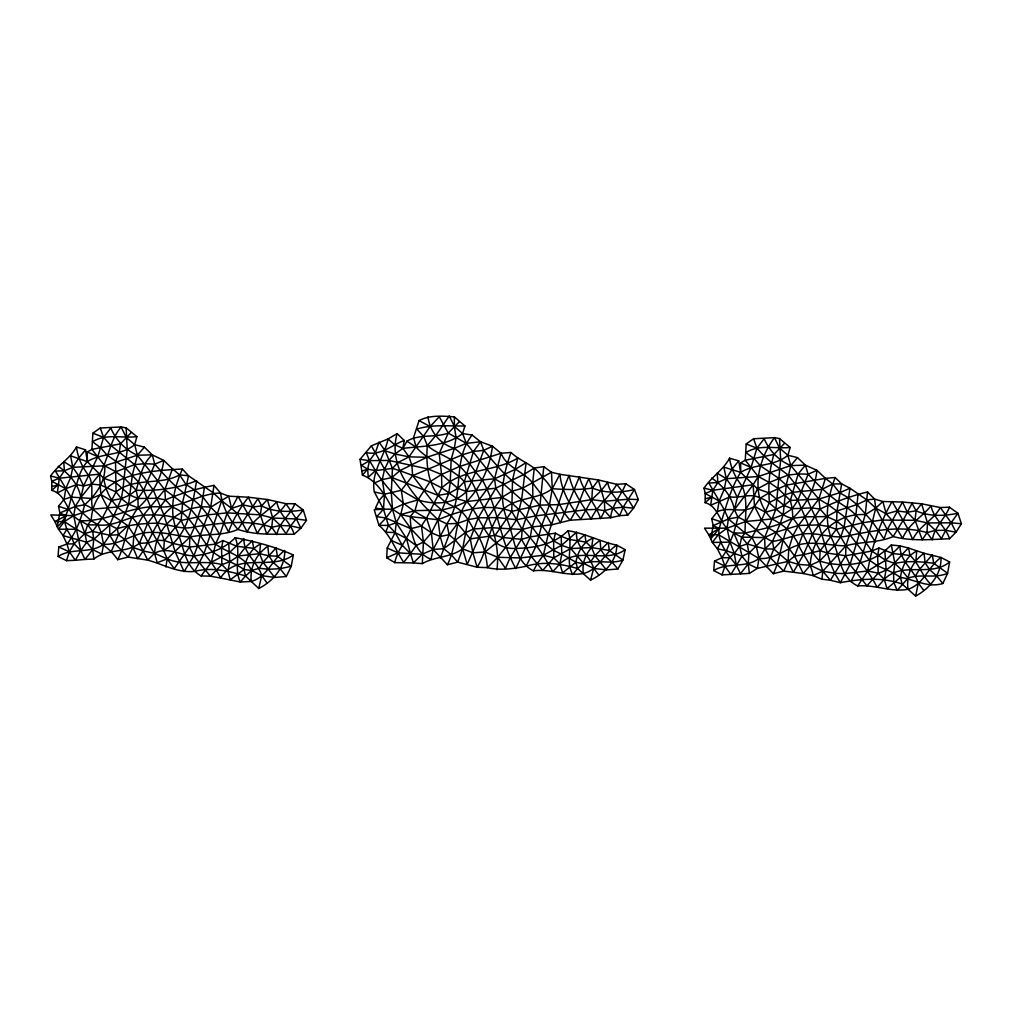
<?xml version="1.0" encoding="UTF-8"?>
<svg xmlns="http://www.w3.org/2000/svg" width="1012" height="1012" viewBox="0 0 1012 1012"><rect width="100%" height="100%" fill="white"/><g stroke="black" fill="none" stroke-linecap="round" stroke-linejoin="round"><path stroke-width="1.5" d="M949.547 538.726C945.613 526.43 933.519 518.776 931.04 505.798C921.919 517.183 908.384 524.077 902.628 538.384L892.091 520.358L886.259 513.906L875.759 508.125L866.841 499.941L849.979 488.239L841.642 483.862L835.14 477.525C828.221 496.285 823.92 517.372 830.776 536.79C840.137 553.02 838.493 576.688 857.695 585.961C874.659 584.405 891.192 592.475 908.068 589.288C924.133 584.013 928.396 566.404 941.021 557.473C941.552 574.399 929.876 588.377 915.645 596.106L908.068 589.288C905.892 575.145 912.495 561.407 924.07 553.273L941.021 557.473L949.61 561.951L947.611 573.285L942.855 583.519C927.751 588.136 914.57 579.547 900.414 577.371L893.583 573.007L877.404 565.657L869.346 560.155L844.071 527.163L836.241 520.75L826.715 516.588L804.856 516.841L792.864 518.22L780.1 523.95L768.007 527.695L745.085 533.058L733.776 532.957C719.19 527.176 720.506 507.063 705.162 502.648L705.2 493.527L704.048 488.138C711.347 477.044 723.163 470.049 729.563 458.196L738.697 460.852L740.695 472.338L757.444 488.859L768.981 492.882L784.085 505.494L792.282 508.707L811.535 507.885L820.062 509.087C835.178 501.813 851.244 495.88 867.537 491.958L874.57 499.068L882.818 501.509L902.502 502.041L921.603 503.786L940.3 507.556L949.433 507.189L957.934 513.274L961.4 523.748L956.024 532.211L949.547 538.726C930.787 539.447 911.673 541.458 893.153 536.562C877.999 543.153 861.604 541.344 845.918 545.772C833.129 545.987 820.542 542.381 807.753 543.482C789.992 543.583 777.38 560.18 758.962 558.46C745.667 568.63 727.704 561.926 713.713 570.54L714.548 561.091L721.948 557.701L729.361 557.738L734.295 553.463L739.608 546.417L741.695 537.119L745.085 533.058C744.87 517.676 748.197 501.193 742.492 486.658C735.901 478.372 730.93 468.796 729.563 458.196M459.296 421.751L448.215 433.085L439.195 453.604L441.548 474.489L441.814 487.923L426.545 518.169L421.447 526.012L410.859 528.669L385.939 518.017L376.78 516.651L383.472 509.162L374.212 509.719L378.943 525.304C390.619 535.158 395.553 549.946 403.725 562.381L410.48 553.627L406.47 538.447L396.299 522.723L392.479 509.188L391.29 492.174L392.466 468.417L385.205 450.808L379.019 442.155L375.376 452.693L369.494 460.65L361.512 465.393L367.66 469.176L375.477 470.605L392.466 468.417L399.841 470.681L429.885 481.788L441.814 487.923L457.31 498.84L466.798 501.522C482.825 518.258 486.19 549.465 515.437 548.453C534.159 547.96 554.133 544.62 567.884 530.731C584.822 533.185 600.065 541.635 616.789 545.19C616.865 561.42 604.227 573.551 590.515 580.142L577.574 568.516C560.926 563.747 542.976 560.977 526.088 566.277C513.438 568.782 500.029 570.616 487.417 567.643C486.177 553.855 482.344 539.94 473.502 529.023C468.657 520.573 463.901 511.098 454.628 506.81C429.303 497.461 425.457 469.176 427.304 445.622L435.767 435.603L449.29 415.894L454.375 426.406L462.598 433.553L472.111 435.033L480.536 441.776L483.774 450.327C478.512 464.28 473.894 478.549 466.38 491.516C454.11 504.457 434.022 505.064 417.981 499.877L403.333 504.166L392.479 509.188L383.472 509.162L374.351 491.946C370.556 472.25 384.459 457.095 388.026 438.955L397.121 433.642L404.218 440.435L402.877 448.379L394.958 454.008L388.823 460.435L384.585 469.214L382.232 479.637L384.509 494.21L383.472 509.162L388.469 525.456L395.135 532.603L402.257 545.291L410.48 553.627L413.377 562.938L422.308 563.608C434.844 556.347 450.504 557.713 462.623 548.833L470.302 538.89L478.246 517.802L495.829 488.176L524.052 474.362L534.273 468.05L543.786 466.646L551.464 472.262L559.876 474.299L598.37 479.954L616.776 484.331L625.821 483.711L634.461 489.53L638.306 499.561L633.601 508.15L627.744 515.133L619.622 515.665L610.653 517.727L570.161 520.219L551.704 524.823L532.008 526.936L522.179 529.466L491.541 527.707L473.502 529.023L465.065 532.843L443.699 548.706L433.187 549.478L422.181 554.26L413.377 562.938L394.794 562.634L386.685 557.764L387.216 548.061L395.135 532.603L396.299 522.723L400.689 514.551L403.333 504.166L401.334 490.263L384.585 469.214L371.379 445.837L388.026 438.955L394.402 444.521L402.877 448.379C423.244 445.849 445.584 446.785 462.598 433.553L464.925 425.963L454.363 416.868C442.699 416.033 429.708 414.857 419.069 420.612L413.528 437.677L416.261 447.253C429.43 462.509 450.96 466.405 464.356 481.737L466.38 491.516L466.798 501.522C454.021 520.522 457.563 544.582 447.43 564.747L433.187 549.478L423.446 542.027L410.859 528.669L400.689 514.551L392.479 509.188C385.812 495.842 376.995 480.624 362.422 475.109L360.032 459.334L371.379 445.837M583.393 573.513C581.23 559.889 588.731 547.53 600.129 540.534L600.824 549.668L605.303 556.296L611.83 561.913L617.877 568.997L622.873 560.104L625.188 549.668L616.789 545.19C604.101 552.856 599.167 569.743 583.393 573.513C566.695 576.511 550.275 568.592 533.463 570.819C513.729 561.167 514.779 536.436 506.822 518.916C498.334 497.36 503.483 473.54 510.959 452.465C520.826 461.851 535.323 465.178 542.634 477.525C555.563 489.403 558.067 507.531 570.161 520.219C578.7 507.392 581.913 492.338 588.857 478.79L592.513 488.05L591.792 499.624L580.825 519.08C570.098 506.101 561.711 491.402 559.876 474.299L552.299 488.707L549.478 504.925L541.698 525.506L535.98 546.316L526.088 566.277M274.631 577.435L261.716 575.638L251.621 570.502C244.297 555.626 227.814 553.134 215.505 544.114L204.184 525.506L190.888 509.264L164.792 489.669L137.354 455.223L134.685 444.66L136.898 436.627L126.133 427.861L121.111 426.963C109.46 440.84 108.512 459.41 99.53 474.135L100.795 494.514L107.867 508.239L113.306 515.842L127.942 525.709L139.403 543.343L147.676 560.129C163.21 564.253 177.96 573.235 194.62 571.388C211.571 566.922 229.142 571.122 245.536 575.967L258.73 588.491C273.151 581.204 285.257 567.441 284.726 550.49C272.165 559.345 267.535 576.764 251.28 581.457L240.325 582.014L220.489 578.016C210.85 556.398 189.99 542.521 181.173 520.383L182.653 502.382L188.548 475.779L182.388 469.024C147.259 470.871 93.623 474.109 91.194 520.623L87.627 524.861L84.907 533.463L74.116 543.823L69.347 551.806L66.488 560.661L58.089 556.473L58.721 547.011L66.956 544.026L74.116 543.823L80.808 550.553L84.97 559.421L93.876 559.041C106.829 548.327 126.209 553.577 139.403 543.343L147.954 542.875L157.05 540.281L164.361 540.509L172.419 543.317L189.408 547.1L215.505 544.114L222.956 540.547L236.808 546.265L253.784 548.365L259.591 553.69L263.006 562.28L274.631 577.435L286.295 576.524L291.241 566.34L293.303 554.993C274.998 546.695 254.935 541.483 235.201 537.688C224.373 549.048 209.13 554.222 193.849 555.879C180.604 555.714 167.511 545.999 154.558 553.324L147.676 560.129L128.144 557.081L117.683 559.674C104.944 540.585 82.048 534.678 64.49 521.446L54.914 521.61L50.777 514.893L73.737 515.703L92.687 509.112L117.152 507.05L128.549 504.267L137.898 498.473L143.679 490.263L154.76 464.154L152.243 454.856L144.425 447.14L134.685 444.66L126.247 437.475L121.111 426.963L100.264 427.975L92.889 433.174L91.915 449.391L104.755 465.798L115.798 471.744L124.096 477.968L136.152 490.213L137.898 498.473L138.189 507.809C125.678 522.85 126.563 542.862 117.683 559.674M942.855 583.519L936.505 575.79L929.8 569.857L925.132 562.9L924.07 553.273L908.51 548.036C898.618 556.84 892.053 569.731 878.176 573.184L866.968 585.809L849.966 564.709L845.64 555.752L845.918 545.772L855.861 515.285L858.075 493.945M251.28 581.457C249.572 567.454 256.327 554.133 267.826 546.252L268.838 555.803L273.455 562.697L280.084 568.681L286.295 576.524M746.198 443.977L745.262 460.22L758.241 476.525L769.272 482.433L778.051 488.48L790.334 500.447L792.282 508.707L792.864 518.22C780.771 534.741 782.074 555.778 773.358 573.703L758.962 558.46L718.305 534.589L708.754 534.804L704.529 528.163L727.008 528.175L745.92 521.484L771.739 518.979L783.149 514.741L792.282 508.707L797.861 500.257L808.107 474.211L805.4 465.14L797.481 457.614L787.893 455.261L779.582 448.139L774.458 437.639L753.573 438.753L746.198 443.977L756.951 448.177L764.199 456.159L772.371 463.23L788.158 475.045L807.412 499.713L818.898 524.924L830.46 563.216L834.736 573.298L840.352 582.672C860.896 578.788 881.958 577.017 902.135 584L908.068 589.288M908.068 578.194L897.176 590.401L893.786 582.292L893.583 573.007L894.874 563.444C907.992 560.484 920.629 561.723 933.709 563.241L947.611 573.285C934.81 578.851 920.642 573.412 908.068 578.194L901.907 570.199L894.874 563.444L885.626 560.243L871.787 551.034L859.466 533.45L845.703 517.701L828.398 504.811L818.822 499.055L790.777 465.596L787.893 455.261L790.144 447.443C775.281 448.986 759.544 444.015 745.882 452.566L754.244 458.752L760.29 465.735L778.683 478.259L786.261 485.153L792.573 492.3L797.861 500.257L816.102 543.166L820.137 550.73L819.644 561.04L822.807 571.198L830.359 580.268L840.352 582.672L849.966 564.709L865.285 514.64L867.537 491.958M293.303 554.993C271.191 571.438 238.124 551.009 220.489 578.016L210.369 576.182L193.849 555.879L189.408 547.1L189.94 537.056L194.57 526.872L201.274 507.151L204.513 486.886L188.548 475.779L179.63 474.894C159.858 485.798 134.685 476.854 116.038 491.921L102.49 517.727L92.649 531.389L84.907 533.463L80.239 520.674C66.122 514.362 67.209 494.564 51.764 490.377L51.764 481.282L50.6 475.969C57.975 465.077 69.992 458.626 76.52 446.975L85.577 449.834L87.31 461.624L103.73 478.322L115.254 482.205L129.764 495.02L137.898 498.473L157.176 498.283L165.475 499.915C180.92 493.173 197.454 488.492 214 485.368L220.616 493.097L228.699 496.171L248.357 497.208L267.358 499.511L285.915 503.672L294.871 503.736L303.233 509.985L306.497 520.332L300.868 528.239L294.125 534.285C275.378 533.931 256.112 535.588 237.934 529.44C222.539 536.208 206.005 533.514 189.94 537.056C177.264 536.322 165.007 531.869 152.23 532.502C134.9 531.098 121.086 545.316 103.553 544.329C90.03 554.146 72.004 547.365 58.089 556.473M773.358 573.703L783.705 571.097L788.07 561.382L788.791 548.795L792.864 535.791L798.354 525.481L818.822 499.055L825.45 478.36L816.962 470.34L805.4 465.14L790.777 465.596L758.241 476.525L726.325 478.689L717.875 482.534L708.881 483.053L724.212 509.631L728.412 518.966L745.085 533.058L751.954 537.423L756.268 545.961L758.962 558.46L757.33 568.39L749.399 573.412L722.037 574.867L713.713 570.54M949.433 507.189C945.006 518.814 934.278 527.024 932.318 539.851L926.954 532.628L927.523 522.938L921.603 503.786L916.075 510.82L915.063 520.282L922.248 539.826L926.954 532.628L935.442 530.389L945.689 530.301L956.024 532.211L951.217 522.812L940.3 507.556C933.355 520.446 918.63 526.215 912.799 539.598L908.207 529.365L892.129 501.446C879.807 522.85 871.876 546.569 867.701 570.97L857.695 585.961M496.955 569.718C500.029 544.962 491.351 520.763 479.448 499.511C475.248 487.215 469.492 475.349 459.815 466.393C450.53 457.082 437.26 454.11 427.304 445.622L423.8 436.716L416.893 429.05C432.693 424.167 448.822 426.254 464.925 425.963M790.144 447.443L779.506 438.538L774.458 437.639C757.254 460.776 749.323 496.626 771.739 518.979C783.465 524.342 792.725 532.894 798.506 544.507C802.541 555.386 811.725 563.709 813.028 575.6L821.934 579.231L830.359 580.268L845.64 555.752L871.787 551.034L878.973 548.049L893.014 553.564L910.028 555.474C919.048 563.583 922.021 576.132 931.23 584.645M136.898 436.627C122.022 438.538 106.247 433.174 92.547 441.763L100.909 447.987L106.956 454.995L124.957 467.746L138.593 482.129L143.679 490.263L164.361 540.509L163.704 550.389L167.195 558.89L174.228 568.605L189.408 547.1M749.399 573.412L748.197 563.912L748.969 553.096L747.223 544.001L741.695 537.119L733.776 532.957L737.976 517.221L745.136 510.162L754.13 496.108L757.444 488.859L769.272 482.433L788.158 475.045L798.202 473.932L808.107 474.211L816.962 470.34C815.09 488.606 805.868 505.469 792.864 518.22C778.785 516.601 773.067 501.863 760.24 498.144C750.461 492.452 740.189 498.701 730.082 496.791L710.664 505.266L712.84 490.276L717.875 482.534L717.166 473.186L726.325 478.689L732.675 487.683L737.318 497.537L734.396 509.668L728.412 518.966L727.008 528.175L730.031 542.053L734.295 553.463L736.281 565.038L740.48 573.766L748.197 563.912L742.011 556.17L739.608 546.417L733.776 532.957L726.401 550.768L721.948 557.701L724.908 566.151L730.879 574.55L742.011 556.17L748.969 553.096L764.629 537.587L775.787 532.261L798.354 525.481L818.898 524.924L828.271 526.48L836.329 529.301L862.958 522.673L881.819 520.079L915.063 520.282L927.523 522.938L951.217 522.812L961.4 523.748M472.111 435.033C451.301 460.966 465.507 496.791 446.861 523.824L449.1 534.703L455.451 540.206L462.623 548.833L472.895 552.805L485.014 551.957L497.714 557.283L505.469 568.339L510.099 557.751L521.458 539.295L522.179 529.466L532.894 497.626L532.654 482.99L534.273 468.05M126.133 427.861L127.234 449.239L123.009 488.48L121.377 498.676L109.638 525.127L109.751 535.221L114.343 543.001L128.144 557.081L132.939 547.403L133.824 535.74L137.796 524.507L143.438 515.133L164.792 489.669L172.495 468.809L163.754 460.422L152.243 454.856L137.354 455.223L104.755 465.798L72.801 467.316L64.363 470.795L55.42 471.061L70.966 497.107L75.255 506.455L91.194 520.623L98.037 524.899C113.976 527.125 127.74 516.5 143.438 515.133C156.164 514.716 169.523 514.374 181.173 520.383L208.08 514.83L227.219 512.869L260.362 514.855L272.721 518.03L296.402 518.954L306.497 520.332M104.755 465.798C105.88 481.396 95.862 494.982 84.666 504.748C81.137 518.739 76.14 532.666 66.956 544.026L69.347 551.806L75.343 560.281L84.97 559.421L92.687 549.579L93.774 539.345L92.649 531.389L87.627 524.861L80.239 520.674C108.044 522.116 132.888 504.406 160.668 506.961C180.844 508.087 200.54 492.97 220.616 493.097C222.298 506.43 229.231 519.308 237.934 529.44L257.87 498.726L261.653 505.899L260.362 514.855L266.751 534.121L271.76 527.239L272.721 518.03L267.358 499.511L261.653 505.899L252.886 506.961L242.602 504.798L231.584 508.391L227.219 512.869L219.857 534.703L215.505 544.114L211.445 562.179L201.097 575.929C183.336 565.872 183.804 543.583 175.493 527.277C169.156 507.897 174.444 487.101 182.388 469.024M915.86 560.876L916.733 551.11C906.638 555.778 902.034 566.973 900.414 577.371L902.135 584M201.097 575.929L210.369 576.182L221.868 564.645L229.825 561.685L238.592 555.942L259.591 553.69L260.527 544.089C250.609 548.555 245.726 559.294 243.993 569.49L245.536 575.967L240.325 582.014C233.494 567.972 241.425 552.248 235.201 537.688M422.308 563.608L423.446 542.027L421.447 526.012L410.328 516.626L400.689 514.551L414.983 510.63L441.738 510.099L454.628 506.81L466.798 501.522L501.788 497.449L511.945 491.212L522.407 488.277L551.464 472.262L552.299 488.707C537.878 499.839 517.739 496.829 503.938 508.72C487.544 524.785 488.973 548.883 477.107 567.239L457.69 562.141L447.43 564.747M214 485.368L210.686 507.252L200.275 535.196L197.694 545.607L193.849 555.879L184.07 571.616L175.114 551.667L164.083 515.323L153.229 489.998L134.621 464.622L110.839 445.406L103.603 437.399L100.264 427.975M543.786 466.646L540.028 505.14L532.008 526.936L530.364 536.879L515.791 568.605C500.206 540.737 498.03 507.796 482.344 479.979C472.718 469.657 466.241 456.349 454.325 448.341C440.283 444.306 429.531 431.226 428.038 416.729M821.934 579.231L822.807 571.198L845.918 545.772L836.329 529.301L837.013 510.946L841.642 483.862L832.623 483.989L821.934 489.378L792.573 492.3L784.819 494.919L769.436 502.407L761.581 520.054L751.954 537.423L747.223 544.001L739.608 546.417M787.893 455.261C774.382 466.696 755.281 463.382 740.695 472.338C729.905 489.403 725.515 509.605 719.051 528.504C717.128 542.432 728.096 554.918 736.281 565.038M617.877 568.997L606.378 569.908L594.904 555.626L591.628 547.555L592.931 538.182C583.038 542.015 577.523 552.248 575.929 562.292L577.574 568.516L572.703 574.55C565 560.901 573.576 545.24 567.884 530.731M131.155 432.605L120.491 443.813L119.252 452.541L115.532 461.776L116.038 491.921L121.377 498.676L128.549 504.267L138.189 507.809C148.131 521.117 153.331 537.283 163.704 550.389C188.877 535.854 192.027 506.405 196.644 480.662C177.442 488.53 156.797 491.174 136.152 490.213L129.764 495.02L121.377 498.676L110.966 500.523L100.795 494.514L91.548 498.448L70.966 497.107L64.11 499.308L58.506 506.278L59.872 512.995L57.14 526.835C70.663 516.158 68.297 498.195 76.634 484.634C78.708 476.399 81.542 468.05 87.31 461.624C101.921 452.541 121.086 456.096 134.685 444.66M779.506 438.538L780.669 459.802L775.85 509.352L764.629 537.587L765.021 548.934L769.778 557.22L783.705 571.097L803.25 573.513L810.27 565.278C811.042 536.676 836.367 512.502 865.285 514.64L875.759 508.125L882.818 501.509L886.259 513.906L896.999 510.921L907.296 512.236L916.075 510.82C929.142 516.752 944.171 516.044 957.934 513.274L945.689 530.301L941.426 538.574L935.442 530.389L927.523 522.938M64.11 499.308L65.742 488.682L70.713 477.373L72.801 467.316L78.784 457.993L85.577 449.834M454.363 416.868L454.375 426.406L456.045 437.753L454.325 448.341L451.188 459.41L450.226 482.446L448.746 493.502L438.006 519.738L440.182 536.461L443.699 548.706L451.086 554.525L457.69 562.141L462.623 548.833L468.088 519.675L472.832 508.492L494.526 478.777L501.054 453.275L492.452 446.229L480.536 441.776L466.355 443.357L454.325 448.341L426.76 457.297L399.841 470.681L391.859 477.525L382.232 479.637L374.389 483.015M165.879 567.024L167.195 558.89L189.94 537.056M66.488 560.661L75.343 560.281L80.808 550.553L73.737 515.703L75.255 506.455L80.821 497.575L99.53 474.135L59.341 478.208L51.764 481.282L65.742 488.682L76.634 484.634L83.553 485.887L91.864 484.09L100.669 485.026L116.038 491.921M784.477 443.345L773.889 454.464C769.196 470.099 767.994 486.013 769.436 502.407M878.973 548.049L877.657 555.651L878.176 573.184L884.286 579.37L886.993 588.604L900.414 577.371M926.954 532.628C901.818 525.241 875.076 530.592 849.928 535.323C837.341 539.232 825.109 534.564 812.585 533.83C798.468 532.325 786.071 539.687 772.472 541.42C759.152 536.183 751.562 522.331 737.976 517.221L728.412 518.966L713.169 525.62L719.051 528.504L710.778 538.877L713.169 525.62L711.727 518.739L717.293 511.73L719.178 500.927L724.238 489.226L726.325 478.689L732.093 469.163L738.697 460.852M87.627 524.861L98.037 524.899L101.301 532.831L103.553 544.329L101.82 554.07L92.687 549.579L86.703 542.192L84.907 533.463M533.463 570.819L537.347 563.444L543.381 555.234L548.302 534.045L563.304 489.568L569.111 475.273C572.45 491.807 582.849 504.975 591.122 519.143C596.852 505.646 609.616 497.17 616.776 484.331L628.098 499.22L633.601 508.15L623.164 507.202L613.006 508.226L604.733 510.655L596.081 509.415L585.809 509.808L535.664 515.88L516.537 519.776L497.499 517.587L478.246 517.802L468.088 519.675L457.449 523.47L446.861 523.824L438.006 519.738L410.328 516.626C410.442 532.527 414.376 552.83 430.973 559.244L433.187 549.478L446.861 523.824M259.591 553.69L268.838 555.803L277.414 556.208L291.241 566.34L280.084 568.681L268.623 569.275L259.123 568.276L251.621 570.502L243.993 569.49L230.205 579.851L227.864 570.806L221.868 564.645C204.07 559.522 184.842 566.442 167.195 558.89L157.202 562.685L154.558 553.324C156.05 525.304 182.97 503.546 210.686 507.252L228.699 496.171L231.584 508.391L237.403 513.653L247.181 531.869C253.544 518.106 267.37 512.477 276.744 501.712C278.768 514.526 290.773 522.078 294.125 534.285M222.956 540.547L221.552 547.834L221.868 564.645M845.918 545.772C857.923 558.295 869.346 571.742 877.151 587.403L884.286 579.37L886.132 569.718L884.842 550.794L891.332 544.949L900.073 545.936L908.51 548.036L910.028 555.474M575.929 562.292L562.596 572.83L559.851 563.836L561.812 554.146L561.154 536.284L555.36 533.172L530.364 536.879L521.458 539.295L503.027 537.574L495.108 535.373L470.302 538.89L450.631 515.171L441.738 510.099L433.806 503.255L412.618 475.64L411.859 465.254L409.025 456.842L402.877 448.379L406.887 441.181C419.208 433.693 434.844 438.032 448.215 433.085L466.355 443.357L494.526 478.777L503.47 483.875L529.693 506.848L541.698 525.506L553.64 540.876L561.597 545.304L570.73 548.555L591.628 547.555L609.325 550.477L622.873 560.104C609.932 564.658 596.157 559.117 583.532 563.368C575.056 563.785 569.098 557.359 561.812 554.146C534.083 544.228 528.985 508.492 501.788 497.449L495.829 488.176L494.526 478.777L515.146 469.467L526.113 462.598L521.61 499.852L516.537 519.776L510.706 528.606L503.027 537.574L485.014 551.957M915.645 596.106L918.276 583.127C914.342 569.718 899.579 561.205 900.073 545.936L885.626 560.243L867.701 570.97L844.906 573.614L834.736 573.298L822.807 571.198L810.27 565.278L798.531 564.418L788.07 561.382L773.851 549.035L765.021 548.934L747.223 544.001M227.864 570.806L229.825 561.685L228.725 543.495M495.829 488.176L466.38 491.516L457.867 488.366L441.548 474.489L428.215 469.049L388.823 460.435L369.494 460.65L367.66 469.176L368.254 477.297L375.477 470.605L369.494 460.65L366.293 452.642C380.993 455.729 391.555 445.242 404.218 440.435M555.36 533.172L553.64 540.876L553.766 557.84L559.851 563.836C578.459 546.176 605.442 564.038 625.188 549.668M391.859 477.525L438.145 495.399L448.746 493.502L457.867 488.366L464.356 481.737L473.489 451.478L480.536 441.776M204.513 486.886L213.216 492.768L221.641 500.788L231.584 508.391L238.035 496.31L253.152 523.381L257.314 533.501C263.575 520.585 278.717 516.196 285.915 503.672L296.402 518.954L300.868 528.239L290.608 525.873L280.349 525.506L271.76 527.239C246.776 519.042 219.983 523.191 194.57 526.872C181.78 530.313 169.953 524.418 157.492 523.191C143.995 523.33 130.282 524.507 117.379 528.681C104.173 524.203 98.012 509.428 84.666 504.748L80.821 497.575L83.553 485.887L78.974 476.336L72.801 467.316L63.781 461.611L64.363 470.795L59.341 478.208L57.33 492.92L65.742 488.682M258.73 588.491L261.716 575.638C258.123 562.255 243.234 553.906 243.93 538.763L229.42 552.628L211.445 562.179M84.666 504.748L75.255 506.455L59.872 512.995L65.906 515.74L64.49 521.446L58.494 529.187L63.073 535.626L66.956 544.026M748.197 563.912L757.33 568.39L788.07 561.382L793.319 572.261L803.49 554.665L812.585 533.83L818.898 524.924L826.715 516.588L837.013 510.946L857.025 504.596L866.841 499.941L874.57 499.068L875.759 508.125L872.382 521.686L860.036 562.571L850.94 581.685M397.121 433.642C387.305 467.81 415.122 497.955 438.006 519.738C460.991 510.25 487.417 502.559 511.768 511.364L540.028 505.14L558.776 504.608L591.792 499.624L604.442 501.269L628.098 499.22L638.306 499.561M103.553 544.329L109.751 535.221L117.379 528.681L125.361 512.717L128.549 504.267L132.42 474.805L137.354 455.223C125.146 449.897 116.127 440.131 110.789 428.063L103.603 437.399L97.81 456.69L83.553 485.887M758.962 558.46L765.021 548.934L772.472 541.42L780.1 523.95L783.149 514.741L786.261 485.153L790.777 465.596C778.481 460.485 769.499 450.745 764.111 438.753L756.951 448.177L751.043 467.481L737.318 497.537M590.515 580.142L593.69 568.415C590.034 555.335 575.12 547.188 576.562 532.173L561.597 545.304L543.381 555.234L520.269 557.941L497.714 557.283L487.417 567.643L477.107 567.239L472.895 552.805L470.302 538.89M717.293 511.73C729.235 506.126 743.213 514.147 754.484 506.291L765.414 512.236L775.85 509.352L784.085 505.494L790.334 500.447L798.202 473.932L805.4 465.14M510.959 452.465L501.054 453.275L459.815 466.393L441.548 474.489L429.885 481.788L417.981 499.877L414.983 510.63L410.328 516.626M221.641 500.788L203.842 554.045L194.62 571.388M136.152 490.213C140.099 477.828 141.882 463.901 152.243 454.856M394.794 562.634C397.235 549.997 406.773 540.648 410.859 528.669M722.037 574.867L724.908 566.151L729.361 557.738M788.07 561.382L794.61 556.119L802.845 534.146L820.062 509.087L818.822 499.055L839.618 492.781L849.979 488.239L844.071 527.163L840.82 536.727L834.913 545.24L819.644 561.04L810.27 565.278M766.489 566.606L773.851 549.035L782.643 539.636L775.787 532.261L768.007 527.695L761.581 520.054L754.484 506.291L753.13 484.748L758.241 476.525M111.016 552.135L118.379 534.766L127.942 525.709M440.334 557.903L449.1 534.703L457.449 523.47M139.403 543.343L147.663 523.343L165.475 499.915L164.792 489.669M396.299 522.723L388.469 525.456L385.661 532.185L395.135 532.603L406.47 538.447L416.122 545.544L423.446 542.027L431.39 532.856L438.006 519.738M625.821 483.711C621.368 495.399 611.754 504.672 610.653 517.727L604.733 510.655L604.442 501.269L598.37 479.954L592.513 488.05C579.243 490.061 565.657 489.656 552.299 488.707M294.871 503.736C290.431 514.994 279.274 522.217 276.82 534.589L271.76 527.239M604.733 510.655L600.597 518.574C595.6 503.293 583.393 492.262 579.421 476.766L560.446 522.673C552.78 508.353 542.407 495.88 532.654 482.99C523.558 471.301 506.949 467.974 501.054 453.275M730.031 542.053L720.848 542.343L717.344 548.795L721.948 557.701M745.92 521.484L754.484 506.291L760.24 498.144L768.981 492.882L786.261 485.153L825.45 478.36L835.14 477.525M73.737 515.703L64.49 521.446L66.792 529.314L63.073 535.626L86.703 542.192L93.774 539.345L109.638 525.127M915.556 575.739L919.351 569.579L932.305 554.88L933.709 563.241M448.215 433.085L439.259 416.729L430.151 426.52L409.025 456.842L397.868 462.585L392.466 468.417M259.123 568.276L263.006 562.28L276.036 547.909L277.414 556.208M441.814 487.923C462.838 468.05 493.692 472.553 517.714 458.158L512.54 479.903L511.768 511.364L495.108 535.373M374.351 491.946L384.509 494.21L401.334 490.263L412.618 475.64L462.383 454.805L473.489 451.478L483.774 450.327L492.452 446.229C489.947 466.785 481.219 486.544 466.798 501.522M501.788 497.449L488.012 517.271L467.202 564.392L462.623 548.833M591.021 561.205L594.904 555.626L608.237 542.419L609.325 550.477M387.216 548.061L397.944 552.792L410.48 553.627L416.122 545.544M80.808 550.553L86.703 542.192M392.479 509.188L385.939 518.017L378.943 525.304L388.469 525.456M836.329 529.301L820.137 550.73L803.49 554.665L794.61 556.119L782.643 539.636M497.714 557.283L512.907 538.245L522.179 529.466L511.768 511.364M238.592 555.942L245.271 547.441L252.33 540.952L253.784 548.365M737.976 517.221L734.396 509.668L753.13 484.748L712.84 490.276L705.2 493.527L719.178 500.927M181.173 520.383L164.361 540.509M790.777 465.596L797.481 457.614M384.509 494.21L378.918 500.7L375.427 508.201L383.472 509.162M137.354 455.223L144.425 447.14M591.628 547.555L586.024 542.09L584.86 534.715L577.561 540.851L570.73 548.555L553.766 557.84L542.71 570.414L531.502 556.764L521.458 539.295M362.422 475.109L367.66 469.176L362.195 470.997M559.851 563.836L552.881 571.641C544.127 556.587 534.968 541.268 522.179 529.466M138.189 507.809C151.775 495.538 161.503 478.727 163.754 460.422L154.76 464.154L144.855 463.698L134.621 464.622L115.798 471.744L103.73 478.322C106.703 496.955 115.798 508.947 132.332 517.575C142.401 527.872 146.449 541.762 154.558 553.324L167.195 558.89M243.993 569.49C231.735 560.699 215.214 558.08 206.461 544.658C196.594 530.845 189.282 513.248 172.129 507.025C154.608 520.117 150.725 542.318 137.67 558.675L132.939 547.403L125.361 539.889L118.379 534.766L109.751 535.221L92.649 531.389M591.792 499.624L600.862 490.972L607.681 482.408C609.945 495.829 622.342 503.331 627.744 515.133M245.536 575.967L251.621 570.502M51.764 490.377L57.773 485.001L51.991 486.481M705.162 502.648L711.208 497.297L705.415 498.739M577.574 568.516L583.532 563.368L593.69 568.415L606.378 569.908M727.008 528.175L718.305 534.589L712.372 542.394L717.344 548.795L726.401 550.768L742.011 556.17M884.286 579.37C902.249 560.673 930.547 577.928 949.61 561.951M884.842 550.794C866.651 565.48 841.503 567.821 819.644 561.04C807.323 549.035 804.047 531.072 792.864 518.22M719.051 528.504L708.754 534.804L712.372 542.394L720.848 542.343M726.325 478.689L723.833 467.164L740.695 472.338L740.62 462.901L745.262 460.22L773.889 454.464M72.801 467.316L70.587 455.805L87.31 461.624L87.298 451.959L91.915 449.391L120.491 443.813M65.906 515.74L54.914 521.61L58.494 529.187L75.913 529.301M822.807 571.198L813.028 575.6L803.25 573.513L794.61 556.119M386.685 557.764L397.944 552.792M449.1 534.703L440.182 536.461L431.39 532.856L421.447 526.012M494.526 478.777L464.356 481.737M818.822 499.055L790.334 500.447M764.629 537.587L741.695 537.119M426.76 457.297L409.025 456.842L394.958 454.008L385.205 450.808M410.48 553.627L422.181 554.26M360.032 459.334L369.494 460.65M586.024 542.09L569.161 539.421L561.154 536.284M845.64 555.752L827.867 553.159L820.137 550.73M154.558 553.324L143.249 550.983L132.939 547.403M867.701 570.97L878.176 573.184M704.048 488.138L712.84 490.276M543.381 555.234L553.766 557.84M50.6 475.969L59.341 478.208M711.727 518.739L721.607 521.99M58.506 506.278L68.411 509.567M592.513 488.05C605.72 493.729 620.761 492.768 634.461 489.53L623.164 507.202L619.622 515.665L613.006 508.226L604.442 501.269M92.889 433.174L103.603 437.399M261.653 505.899C274.353 512.515 289.432 512.059 303.233 509.985L290.608 525.873L286.004 533.741L280.349 525.506L272.721 518.03M740.62 462.901L751.043 467.481M391.492 540.547L402.257 545.291M87.298 451.959L97.81 456.69M58.721 547.011L69.347 551.806M714.548 561.091L724.908 566.151M419.069 420.612L430.151 426.52M401.334 490.263L417.981 499.877M406.887 441.181L416.261 447.253M711.626 478.043C722.758 485.368 731.828 496.348 734.396 509.668M58.203 466.241C69.018 473.755 78.632 484.141 80.821 497.575M825.45 478.36L832.623 483.989L839.618 492.781L848.511 497.815L857.025 504.596L872.382 521.686L884.02 539.016L887.284 529.63L902.502 502.041L907.296 512.236L915.063 520.282M172.495 468.809L179.63 474.894L186.044 484.558L194.759 490.023L202.931 497.094L210.686 507.252L217.669 514.109L223.538 522.318L228.548 531.945C233.076 519.358 240.249 507.796 248.357 497.208L252.886 506.961L260.362 514.855M808.107 474.211C819.783 486.949 831.965 498.815 847.12 507.657C859.694 516.411 867.284 529.491 875.469 542.015M154.76 464.154C166.31 477.196 177.72 490.112 192.887 499.46C205.322 508.441 212.027 522.028 219.857 534.703M483.774 450.327C495.728 464.154 506.683 478.309 522.407 488.277C535.525 497.664 544.14 510.908 551.704 524.823M570.73 548.555L583.532 563.368M165.475 499.915L172.129 507.025M820.062 509.087L826.715 516.588M593.69 568.415L598.775 574.98M918.276 583.127L923.754 590.375M375.477 470.605C388.064 491.048 405.04 507.455 426.545 518.169L431.39 532.856L433.187 549.478M261.716 575.638L267.004 582.988M66.792 529.314L71.789 537.612L74.116 543.823M916.075 510.82L912.065 503.306L902.995 520.573L893.153 536.562L887.284 529.63L875.759 508.125M462.598 433.553L466.355 443.357M753.573 438.753L756.951 448.177M76.52 446.975C77.646 457.576 82.314 467.278 88.79 475.64C94.559 486.026 89.891 497.993 92.687 509.112M891.332 544.949L894.874 563.444M772.472 541.42L773.851 549.035M117.379 528.681L118.379 534.766M92.687 549.579L93.876 559.041"/></g></svg>
